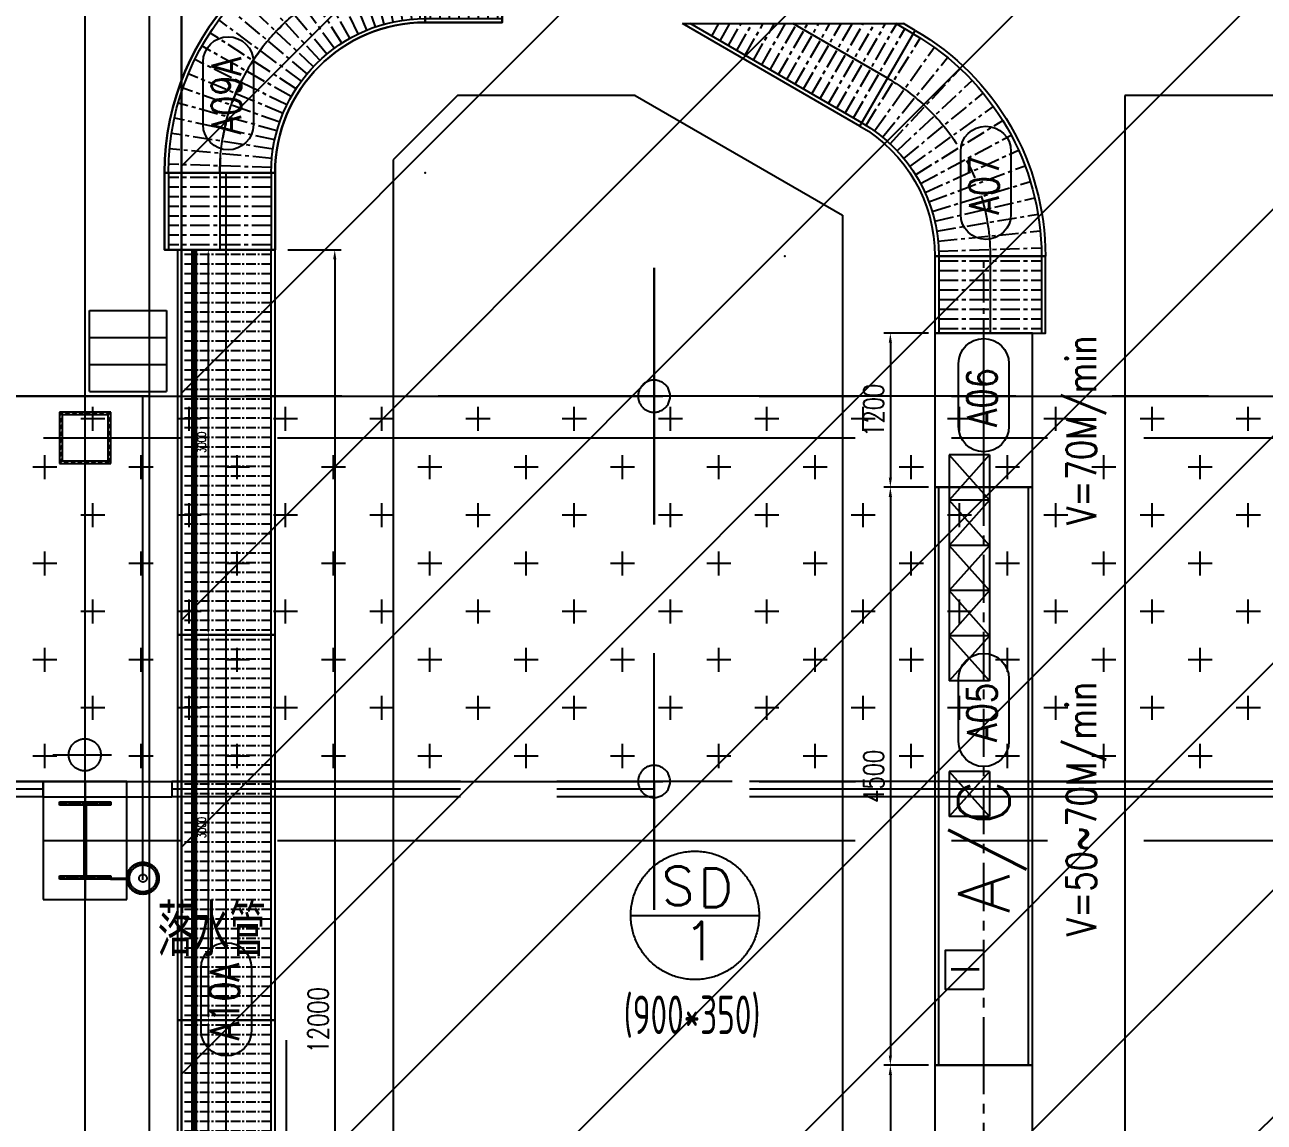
# Model space of a CAD drawing. Extents: x -40736 to 716455, y -65544 to 37405.
# Drawn here: x 337344 to 338310, y -51563 to -50708 of the extents above; entities that cross this region are included whole.
import ezdxf
from ezdxf.enums import TextEntityAlignment as Align

# ---------------------------------------------------------------- set-up
doc = ezdxf.new("R2010")
doc.units = 0
doc.header["$LTSCALE"] = 600
doc.header["$MEASUREMENT"] = 0
for name, pattern in [('CENTER', [2, 1.25, -0.25, 0.25, -0.25]), ('CENTER2', [1.125, 0.75, -0.125, 0.125, -0.125]), ('PHANTOM', [2.5, 1.25, -0.25, 0.25, -0.25, 0.25, -0.25])]:
    doc.linetypes.add(name, pattern=pattern)
doc.layers.get('0').update_dxf_attribs({"linetype": 'CONTINUOUS'})
doc.layers.get('DEFPOINTS').update_dxf_attribs({"linetype": 'CONTINUOUS'})
for name, color, linetype in [('0-1F_OHCV', 6, 'CONTINUOUS'), ('0-CV-DIM', 3, 'CONTINUOUS'), ('0-入荷', 11, 'CONTINUOUS'), ('0-架台', 232, 'CONTINUOUS'), ('0-機台細部', 7, 'CONTINUOUS'), ('0-機號', 4, 'CONTINUOUS'), ('0-滾筒細部', 3, 'CONTINUOUS'), ('0-記號', 3, 'CONTINUOUS'), ('底圖', 253, 'CONTINUOUS'), ('規劃圖', 253, 'CONTINUOUS')]:
    doc.layers.add(name, color=color, linetype=linetype)
doc.styles.add('AEH', font='SIMPLEX.SHX', dxfattribs={"bigfont": 'AE.SHX'})
doc.styles.add('CHINESET', font='ISOCP.SHX', dxfattribs={"width": 0.7, "bigfont": 'CHINESET.SHX'})
doc.styles.get("Standard").update_dxf_attribs({"font": 'txt.shx', "width": 0.75, "bigfont": 'chineset.shx'})
doc.dimstyles.get("Standard").update_dxf_attribs({"dimtxt": 0.18, "dimasz": 0.18, "dimexe": 0.18, "dimexo": 0.0625, "dimgap": 0.09, "dimtad": 0, "dimtih": 1, "dimtoh": 1, "dimdec": 4, "dimzin": 0, "dimdsep": 46, "dimtxsty": 'Standard', "dimcen": 0.09, "dimadec": 0, "dimazin": 0, "dimtfac": 1, "dimtdec": 4, "dimtofl": 0, "dimtmove": 0, "dimatfit": 3, "dimfxl": 1, "dimtolj": 1, "dimtzin": 0, "dimarcsym": 0})

# ---------------------------------------------------------------- blocks, each defined once
blk = doc.blocks.new('90curve')
for p, q in [((-1170, 0), (-2030, 0)), ((0, -1170), (0, -2030))]:
    blk.add_line(p, q)
for points in [[(-2030, 0), (-1170, 0), (-1170, 600), (-2030, 600)], [(0, -2030), (600, -2030), (600, -1170), (0, -1170)]]:
    blk.add_lwpolyline(points, close=True)
for radius in [2030, 1170]:
    blk.add_arc((0, 0), radius, 180, 270)
at = {"linetype": 'CENTER'}
blk.add_arc((0, 0), 1600, 180, 270, dxfattribs=at)
blk.add_point((0, 0))
blk = doc.blocks.new('*D395')
at = {"layer": '0-CV-DIM', "color": 0, "lineweight": -2}
for p, q in [((14443.9, 85241.9), (14443.9, 84776.9)), ((26443.9, 85191.9), (26443.9, 84776.9)), ((26368.9, 84826.9), (14518.9, 84826.9))]:
    blk.add_line(p, q, dxfattribs=at)
at = {"layer": '0-CV-DIM', "color": 0}
for points in [[(14518.9, 84839.4), (14518.9, 84814.4), (14443.9, 84826.9)], [(26368.9, 84839.4), (26368.9, 84814.4), (26443.9, 84826.9)]]:
    blk.add_solid(points, dxfattribs=at)
at = {"layer": 'DEFPOINTS', "color": 0}
for p in [(14443.9, 85291.9), (26443.9, 85241.9), (14443.9, 84826.9)]:
    blk.add_point(p, dxfattribs=at)
at = {"layer": '0-CV-DIM', "color": 0, "insert": (20443.9, 84956.9), "char_height": 160, "attachment_point": 5}
blk.add_mtext('\\A1;12000', dxfattribs=at)
blk = doc.blocks.new('roller_FF')
at = {"color": 1, "linetype": 'CENTER', "ltscale": 0.1}
blk.add_line((0, -350), (0, 350), dxfattribs=at)
blk = doc.blocks.new('*D93')
at = {"layer": '0-滾筒細部', "color": 0, "lineweight": -2}
for p, q in [((0, 360), (0, 120)), ((3000, 360), (3000, 120)), ((2970, 140), (30, 140))]:
    blk.add_line(p, q, dxfattribs=at)
at = {"layer": '0-滾筒細部', "color": 0}
for points in [[(30, 145), (30, 135), (0, 140)], [(2970, 145), (2970, 135), (3000, 140)]]:
    blk.add_solid(points, dxfattribs=at)
at = {"layer": 'DEFPOINTS', "color": 0}
for p in [(0, 380), (3000, 380), (0, 140)]:
    blk.add_point(p, dxfattribs=at)
at = {"layer": '0-滾筒細部', "color": 0, "insert": (1500, 192), "char_height": 64, "attachment_point": 5}
blk.add_mtext('\\A1;3000', dxfattribs=at)
blk = doc.blocks.new('CURVE_90')
for p, q in [((1600, 1170), (1600, 2030)), ((1600, 2000), (2200, 2000)), ((1600, 1200), (2200, 1200)), ((430, 0), (-430, 0)), ((-400, 0), (-400, -600)), ((400, 0), (400, -600))]:
    blk.add_line(p, q)
at = {"color": 1}
for p, q in [((1600, 1600), (2200, 1600)), ((0, 0), (0, -600))]:
    blk.add_line(p, q, dxfattribs=at)
for points in [[(1600, 1170), (2200, 1170), (2200, 2030), (1600, 2030)], [(-430, 0), (-430, -600), (430, -600), (430, 0)]]:
    blk.add_lwpolyline(points, close=True)
for radius in [2030, 2000, 1200, 1170]:
    blk.add_arc((1600, 0), radius, 90, 180)
at = {"color": 1, "linetype": 'CENTER'}
blk.add_arc((1600, 0), 1600, 90, 180, dxfattribs=at)
blk.add_point((1600, 0))
at = {"layer": '0-滾筒細部', "color": 1, "linetype": 'CENTER', "ltscale": 0.2}
for p, q in [((1345.2, 1172.6), (1175.3, 1954.4)), ((1416.5, 1185.9), (1294.1, 1976.5)), ((1488.4, 1194.8), (1414, 1991.3)), ((1560.7, 1199.4), (1534.6, 1998.9)), ((1637.5, 1200), (1637.5, 2000)), ((1712.5, 1200), (1712.5, 2000)), ((1787.5, 1200), (1787.5, 2000)), ((1862.5, 1200), (1862.5, 2000)), ((1937.5, 1200), (1937.5, 2000)), ((2012.5, 1200), (2012.5, 2000)), ((2087.5, 1200), (2087.5, 2000)), ((2162.5, 1200), (2162.5, 2000)), ((1138, 1107.5), (830, 1845.8)), ((1205.7, 1133.4), (942.8, 1889)), ((1274.9, 1155.1), (1058.1, 1925.2)), ((1007.9, 1043.7), (613.1, 1739.6)), ((1072, 1077.6), (719.9, 1796)), ((945.9, 1006.1), (509.9, 1676.8)), ((886.4, 964.7), (410.6, 1607.9)), ((775.3, 871.7), (225.5, 1452.8)), ((829.4, 919.9), (315.7, 1533.2)), ((724.2, 820.3), (140.3, 1367.2)), ((676.2, 765.9), (60.4, 1276.6)), ((631.7, 708.8), (-13.9, 1181.3)), ((590.6, 649), (-82.3, 1081.7)), ((553.3, 586.9), (-144.5, 978.1)), ((519.8, 522.6), (-200.4, 871)), ((490.2, 456.4), (-249.7, 760.7)), ((464.7, 388.6), (-292.2, 647.6)), ((443.3, 319.3), (-327.9, 532.2)), ((426.1, 248.9), (-356.5, 414.8)), ((413.2, 177.6), (-378, 296)), ((404.7, 105.6), (-392.2, 176)), ((400.6, 39.3), (-398.9, 65.4)), ((-400, -37.5), (400, -37.5)), ((-400, -112.5), (400, -112.5)), ((-400, -187.5), (400, -187.5)), ((-400, -262.5), (400, -262.5)), ((-400, -337.5), (400, -337.5)), ((-400, -412.5), (400, -412.5)), ((-400, -487.5), (400, -487.5)), ((-400, -562.5), (400, -562.5))]:
    blk.add_line(p, q, dxfattribs=at)
blk = doc.blocks.new('platform')
at = {"layer": '0-架台'}
for p, q in [((-34500, -10894.1), (-34500, -40269.1)), ((-32100, -13094.1), (-32600, -13594.1)), ((-30715, -13094.1), (-32100, -13094.1)), ((-30715, -13094.1), (-29100, -14024.1)), ((-24715, -13094.1), (-26900, -13094.1)), ((-26900, -13094.1), (-26900, -25594.1)), ((-32600, -13594.1), (-32600, -37569.1)), ((-29100, -14024.1), (-29100, -25594.1))]:
    blk.add_line(p, q, dxfattribs=at)
blk = doc.blocks.new('1F-2123')
at = {"color": 15, "linetype": 'PHANTOM'}
for p, q in [((14698.266919, 94730.164645), (14666.866919, 94730.164645)), ((14666.866919, 94730.164645), (14666.866919, 94694.964645)), ((14698.266919, 94730.164645), (14666.866919, 94694.964645)), ((14698.266919, 94694.964645), (14666.866919, 94730.164645)), ((14698.266919, 94730.164645), (14698.266919, 94694.964645)), ((14698.266919, 94694.964645), (14666.866919, 94694.964645))]:
    blk.add_line(p, q, dxfattribs=at)
blk = doc.blocks.new('1F-2124')
at = {"color": 15, "linetype": 'PHANTOM'}
for p, q in [((14698.266919, 94694.964645), (14666.866919, 94694.964645)), ((14666.866919, 94694.964645), (14666.866919, 94659.764645)), ((14698.266919, 94694.964645), (14666.866919, 94659.764645)), ((14698.266919, 94659.764645), (14666.866919, 94694.964645)), ((14698.266919, 94694.964645), (14698.266919, 94659.764645)), ((14698.266919, 94659.764645), (14666.866919, 94659.764645))]:
    blk.add_line(p, q, dxfattribs=at)
blk = doc.blocks.new('1F-2125')
at = {"color": 15, "linetype": 'PHANTOM'}
for p, q in [((14698.266919, 94659.764645), (14666.866919, 94659.764645)), ((14666.866919, 94659.764645), (14666.866919, 94624.564645)), ((14698.266919, 94659.764645), (14666.866919, 94624.564645)), ((14698.266919, 94624.564645), (14666.866919, 94659.764645)), ((14698.266919, 94659.764645), (14698.266919, 94624.564645)), ((14698.266919, 94624.564645), (14666.866919, 94624.564645))]:
    blk.add_line(p, q, dxfattribs=at)
blk = doc.blocks.new('1F-2126')
at = {"color": 15, "linetype": 'PHANTOM'}
for p, q in [((14698.266919, 94624.564645), (14666.866919, 94624.564645)), ((14666.866919, 94624.564645), (14666.866919, 94589.364645)), ((14698.266919, 94624.564645), (14666.866919, 94589.364645)), ((14698.266919, 94589.364645), (14666.866919, 94624.564645)), ((14698.266919, 94624.564645), (14698.266919, 94589.364645)), ((14698.266919, 94589.364645), (14666.866919, 94589.364645))]:
    blk.add_line(p, q, dxfattribs=at)
blk = doc.blocks.new('1F-2127')
at = {"color": 15, "linetype": 'PHANTOM'}
for p, q in [((14698.266919, 94589.364645), (14666.866919, 94589.364645)), ((14666.866919, 94589.364645), (14666.866919, 94554.164645)), ((14698.266919, 94589.364645), (14666.866919, 94554.164645)), ((14698.266919, 94554.164645), (14666.866919, 94589.364645)), ((14698.266919, 94589.364645), (14698.266919, 94554.164645)), ((14698.266919, 94554.164645), (14666.866919, 94554.164645))]:
    blk.add_line(p, q, dxfattribs=at)
blk = doc.blocks.new('1F-2138')
at = {"color": 15, "linetype": 'PHANTOM'}
for p, q in [((14698.266919, 94483.764645), (14666.866919, 94483.764645)), ((14666.866919, 94483.764645), (14666.866919, 94448.564645)), ((14698.266919, 94483.764645), (14666.866919, 94448.564645)), ((14698.266919, 94448.564645), (14666.866919, 94483.764645)), ((14698.266919, 94483.764645), (14698.266919, 94448.564645)), ((14698.266919, 94448.564645), (14666.866919, 94448.564645))]:
    blk.add_line(p, q, dxfattribs=at)
blk = doc.blocks.new('Blet_CV_WWW')
blk.add_line((1200, 380), (1200, -380))
at = {"color": 1}
blk.add_line((0, 0), (1200, 0), dxfattribs=at)
blk.add_lwpolyline([(0, 380), (0, -380), (1200, -380), (1200, 380)], close=True)
blk = doc.blocks.new('1F-2149')
at = {"color": 15, "linetype": 'PHANTOM'}
for p, q in [((15298.266919, 94038.564645), (15266.866919, 94038.564645)), ((15266.866919, 94038.564645), (15266.866919, 94003.364645)), ((15298.266919, 94038.564645), (15266.866919, 94003.364645)), ((15298.266919, 94003.364645), (15266.866919, 94038.564645)), ((15298.266919, 94038.564645), (15298.266919, 94003.364645)), ((15298.266919, 94003.364645), (15266.866919, 94003.364645))]:
    blk.add_line(p, q, dxfattribs=at)
blk = doc.blocks.new('CC_001')
at = {"color": 15}
for p, q in [((687.5, -275), (762.5, 275)), ((837.5, -275), (912.5, 275)), ((987.5, -275), (1062.5, 275)), ((1137.5, -275), (1212.5, 275)), ((1287.5, -275), (1362.5, 275))]:
    blk.add_line(p, q, dxfattribs=at)
at = {"color": 1, "linetype": 'CENTER', "ltscale": 0.5}
blk.add_line((500, 0), (4325, 0), dxfattribs=at)
blk.add_lwpolyline([(500, 380), (4325, 380), (4325, -380), (500, -380)], close=True)
at = {"color": 0, "linetype": 'ByBlock', "extrusion": (0, 0, -1), "xscale": 10, "yscale": 10, "zscale": -10, "rotation": 90}
blk.add_blockref('1F-2149', (938552.5, -152938.7), dxfattribs=at)
blk = doc.blocks.new('A$C24A45E0A')
for p, q in [((1445, 1013.3), (1015, 1758)), ((860, 0), (0, 0))]:
    blk.add_line(p, q)
for radius in [2030, 2000, 1200, 1170]:
    blk.add_arc((2030, 0), radius, 120, 180)
at = {"color": 1, "linetype": 'CENTER'}
blk.add_arc((2030, 0), 1600, 120, 180, dxfattribs=at)
blk.add_point((2030, 0))
blk = doc.blocks.new('A$C074F71BD')
at = {"color": 1, "linetype": 'CENTER'}
blk.add_line((2729, 2850), (913.1, 2850), dxfattribs=at)
for p, q in [((1015, 2358), (1105.7, 2410.4)), ((1030, 2332.1), (1165.7, 2410.4)), ((2825.7, 2410.4), (1105.7, 2410.4)), ((1430, 1639.2), (2765.7, 2410.4)), ((1445, 1613.2), (2825.7, 2410.4)), ((30, 600), (30, 0)), ((830, 600), (830, 0))]:
    blk.add_line(p, q)
at = {"color": 1}
for p, q in [((1230, 1985.6), (1965.7, 2410.4)), ((430, 600), (430, 0))]:
    blk.add_line(p, q, dxfattribs=at)
blk.add_lwpolyline([(0, 600), (860, 600), (860, 0), (0, 0)], close=True)
at = {"layer": '0-滾筒細部', "color": 1, "linetype": 'CENTER', "ltscale": 0.2}
for p, q in [((1495, 1676.7), (1095, 2369.6)), ((1559.9, 1714.2), (1159.9, 2407.1)), ((1624.9, 1751.7), (1244.6, 2410.4)), ((1689.8, 1789.2), (1331.2, 2410.4)), ((1754.8, 1826.7), (1417.8, 2410.4)), ((1819.7, 1864.2), (1504.4, 2410.4)), ((1884.7, 1901.7), (1591, 2410.4)), ((1949.6, 1939.2), (1677.6, 2410.4)), ((2014.6, 1976.7), (1764.2, 2410.4)), ((2079.5, 2014.2), (1850.8, 2410.4)), ((2144.5, 2051.7), (1937.4, 2410.4)), ((2209.4, 2089.2), (2024, 2410.4)), ((2274.4, 2126.7), (2110.6, 2410.4)), ((2339.3, 2164.2), (2197.2, 2410.4)), ((2404.3, 2201.7), (2283.8, 2410.4)), ((2469.2, 2239.2), (2370.4, 2410.4)), ((2534.2, 2276.7), (2457, 2410.4)), ((2599.1, 2314.2), (2543.6, 2410.4)), ((1331, 1575.4), (865, 2225.7)), ((1396.3, 1619), (973.9, 2298.4)), ((1268.7, 1527.6), (761.2, 2146)), ((1209.7, 1475.8), (662.8, 2059.7)), ((1154.2, 1420.3), (570.3, 1967.2)), ((1102.4, 1361.3), (484, 1868.8)), ((1054.6, 1299), (404.3, 1765)), ((1011, 1233.7), (331.6, 1656.1)), ((971.7, 1165.7), (266.2, 1542.8)), ((937, 1095.2), (208.3, 1425.4)), ((906.9, 1022.7), (158.2, 1304.5)), ((881.7, 948.3), (116.1, 1180.6)), ((861.3, 872.5), (82.2, 1054.2)), ((846, 795.5), (56.7, 925.8)), ((835.8, 717.6), (39.6, 796)), ((830.6, 639.3), (31.1, 665.4)), ((830.6, 639.3), (31.1, 665.4)), ((830, 562.5), (30, 562.5)), ((830, 487.5), (30, 487.5)), ((830, 412.5), (30, 412.5)), ((830, 337.5), (30, 337.5)), ((830, 262.5), (30, 262.5)), ((830, 187.5), (30, 187.5)), ((830, 112.5), (30, 112.5)), ((830, 37.5), (30, 37.5))]:
    blk.add_line(p, q, dxfattribs=at)
blk.add_blockref('A$C24A45E0A', (0, 600))
blk = doc.blocks.new('*D384')
at = {"color": 0, "lineweight": -2}
for p, q in [((-3400, -1120), (-3400, -772.8)), ((-2275, -822.8), (-3325, -822.8)), ((-2200, -1120), (-2200, -772.8))]:
    blk.add_line(p, q, dxfattribs=at)
at = {"color": 0}
for points in [[(-3325, -810.3), (-3325, -835.3), (-3400, -822.8)], [(-2275, -810.3), (-2275, -835.3), (-2200, -822.8)]]:
    blk.add_solid(points, dxfattribs=at)
at = {"layer": 'DEFPOINTS', "color": 0}
for p in [(-3400, -822.8), (-3400, -1170), (-2200, -1170)]:
    blk.add_point(p, dxfattribs=at)
at = {"color": 0, "insert": (-2800, -692.8), "char_height": 160, "attachment_point": 5}
blk.add_mtext('\\A1;1200', dxfattribs=at)
blk = doc.blocks.new('*D385')
at = {"color": 0, "lineweight": -2}
for p, q in [((-7900, -1120), (-7900, -772.8)), ((-3475, -822.8), (-7825, -822.8)), ((-3400, -1120), (-3400, -772.8))]:
    blk.add_line(p, q, dxfattribs=at)
at = {"color": 0}
for points in [[(-7825, -810.3), (-7825, -835.3), (-7900, -822.8)], [(-3475, -810.3), (-3475, -835.3), (-3400, -822.8)]]:
    blk.add_solid(points, dxfattribs=at)
at = {"layer": 'DEFPOINTS', "color": 0}
for p in [(-7900, -822.8), (-7900, -1170), (-3400, -1170)]:
    blk.add_point(p, dxfattribs=at)
at = {"color": 0, "insert": (-5650, -692.8), "char_height": 160, "attachment_point": 5}
blk.add_mtext('\\A1;4500', dxfattribs=at)
blk = doc.blocks.new('*D386')
at = {"color": 0, "lineweight": -2}
for p, q in [((-11725, -1010), (-11725, -772.8)), ((-7975, -822.8), (-11650, -822.8)), ((-7900, -1120), (-7900, -772.8))]:
    blk.add_line(p, q, dxfattribs=at)
at = {"color": 0}
for points in [[(-11650, -810.3), (-11650, -835.3), (-11725, -822.8)], [(-7975, -810.3), (-7975, -835.3), (-7900, -822.8)]]:
    blk.add_solid(points, dxfattribs=at)
at = {"layer": 'DEFPOINTS', "color": 0}
for p in [(-11725, -822.8), (-11725, -1060), (-7900, -1170)]:
    blk.add_point(p, dxfattribs=at)
at = {"color": 0, "insert": (-9812.5, -692.8), "char_height": 160, "attachment_point": 5}
blk.add_mtext('\\A1;3825', dxfattribs=at)
blk = doc.blocks.new('A$C46C37F3C')
blk.add_lwpolyline([(0, 0), (300, 0), (300, 300), (0, 300)], close=True)
blk.add_text('I', height=220).set_placement((117.9, 34.7))
blk = doc.blocks.new('CV_3000L_FF')
for p, q in [((0, 350), (3000, 350)), ((0, -350), (3000, -350))]:
    blk.add_line(p, q)
at = {"color": 1, "linetype": 'CENTER'}
blk.add_line((0, 0), (3000, 0), dxfattribs=at)
blk.add_lwpolyline([(0, -380), (3000, -380), (3000, 380), (0, 380)], close=True)
at = {"layer": '0-滾筒細部'}
for p in [(37.5, 0), (112.5, 0), (187.5, 0), (262.5, 0), (337.5, 0), (412.5, 0), (487.5, 0), (562.5, 0), (637.5, 0), (712.5, 0), (787.5, 0), (862.5, 0), (937.5, 0), (1012.5, 0), (1087.5, 0), (1162.5, 0), (1237.5, 0), (1312.5, 0), (1387.5, 0), (1462.5, 0), (1537.5, 0), (1612.5, 0), (1687.5, 0), (1762.5, 0), (1837.5, 0), (1912.5, 0), (1987.5, 0), (2062.5, 0), (2137.5, 0), (2212.5, 0), (2287.5, 0), (2362.5, 0), (2437.5, 0), (2512.5, 0), (2587.5, 0), (2662.5, 0), (2737.5, 0), (2812.5, 0), (2887.5, 0), (2962.5, 0)]:
    blk.add_blockref('roller_FF', p, dxfattribs=at)
dim = blk.add_linear_dim(base=(0, 140), p1=(3000, 380), p2=(0, 380), dimstyle='Standard', override={"dimscale": 20}, dxfattribs=at)
dim.commit()
dim.dimension.update_dxf_attribs({"geometry": '*D93', "text_midpoint": (1500, 192)})
blk = doc.blocks.new('A$C77002C3D')
at = {"layer": '0-1F_OHCV'}
blk.add_line((3118.86638, 85671.91618), (27043.8664, 85671.91618), dxfattribs=at)
blk.add_lwpolyline([(3718.8663, 85291.91618), (26443.86647, 85291.91618), (26443.86647, 86051.91618), (3718.8663, 86051.91618)], close=True, dxfattribs=at)
at = {"layer": '0-1F_OHCV', "const_width": 50}
blk.add_lwpolyline([(8443.8664, 85921.91618), (26443.86647, 85921.91618)], dxfattribs=at)
at = {"layer": '0-機號'}
for points in [[(20852.10907, 85476.06328), (20362.21579, 85476.06328, -1), (20362.21579, 85867.76908), (20852.10907, 85867.76908, -1)], [(27906.84203, 85461.06328), (27416.94876, 85461.06328, -1), (27416.94876, 85852.76908), (27906.84203, 85852.76908, -1)]]:
    blk.add_lwpolyline(points, format="xyb", close=True, dxfattribs=at)
at = {"layer": '0-1F_OHCV', "rotation": 180}
blk.add_blockref('90curve', (27043.86647, 84121.91618), dxfattribs=at)
at = {"layer": '0-機台細部', "xscale": -1}
blk.add_blockref('CURVE_90', (28643.86647, 84121.91618), dxfattribs=at)
at = {"layer": '0-機台細部'}
for p in [(17443.86645, 85671.91618), (20443.8664, 85671.91618), (23443.8664, 85671.91618)]:
    blk.add_blockref('CV_3000L_FF', p, dxfattribs=at)
at = {"layer": '0-機號', "width": 0.8}
for s, p in [('A10A', (20588.57599, 85685.61378)), ('A09A', (27643.30895, 85670.61378))]:
    blk.add_text(s, height=230.4, dxfattribs=at).set_placement(p, align=Align.MIDDLE)
at = {"layer": '0-CV-DIM'}
dim = blk.add_linear_dim(base=(14443.86645, 84826.92881), p1=(26443.86647, 85241.91618), p2=(14443.86645, 85291.91618), dimstyle='Standard', override={"dimscale": 50}, dxfattribs=at)
dim.commit()
dim.dimension.update_dxf_attribs({"geometry": '*D395', "text_midpoint": (20443.86646, 84956.92881)})
blk = doc.blocks.new('in_line_01')
at = {"layer": '0-入荷', "color": 11}
for p, q in [((-7900, -1200.00008), (-3400, -1200.00008)), ((-7900, -1900.00008), (-3400, -1900.00008))]:
    blk.add_line(p, q, dxfattribs=at)
at = {"layer": '0-入荷', "color": 11, "linetype": 'CENTER', "ltscale": 0.5}
for p, q in [((-11725, -1550.00008), (-7900, -1550.00008)), ((-7900, -1550.00008), (-3400, -1550.00008))]:
    blk.add_line(p, q, dxfattribs=at)
at = {"layer": '0-入荷', "color": 11, "linetype": 'CENTER', "ltscale": 0.3}
blk.add_line((-3400, -1550.00008), (-1600, -1550.00008), dxfattribs=at)
at = {"layer": '0-入荷', "color": 11}
for points in [[(-11725, -1930.00008), (-7900, -1930.00008), (-7900, -1170.00008), (-11725, -1170.00008)], [(-7900, -1930.00008), (-3400, -1930.00008), (-3400, -1170.00008), (-7900, -1170.00008)], [(-3400, -1930.00008), (-2200, -1930.00008), (-2200, -1170.00008), (-3400, -1170.00008)], [(-1600, -1170.00008), (-2200, -1170.00008), (-2200, -2030.00008), (-1600, -2030.00008)]]:
    blk.add_lwpolyline(points, close=True, dxfattribs=at)
at = {"layer": '0-機號', "color": 7}
blk.add_lwpolyline([(-4888.89122, -1745.85298), (-5378.7845, -1745.85298, -1), (-5378.7845, -1354.14718), (-4888.89122, -1354.14718, -1)], format="xyb", close=True, dxfattribs=at)
at = {"layer": '0-機號'}
for points in [[(-2437.16381, -1745.85298), (-2927.05708, -1745.85298, -1), (-2927.05708, -1354.14718), (-2437.16381, -1354.14718, -1)], [(-784.00953, -1762.26947), (-1273.90281, -1762.26947, -1), (-1273.90281, -1370.56367), (-784.00953, -1370.56367, -1)]]:
    blk.add_lwpolyline(points, format="xyb", close=True, dxfattribs=at)
at = {"color": 0, "linetype": 'ByBlock', "xscale": 10, "yscale": 10, "zscale": 10, "rotation": 270}
for name in ['1F-2138', '1F-2127', '1F-2126', '1F-2125', '1F-2124', '1F-2123']:
    blk.add_blockref(name, (-950449.64645, 145388.66909), dxfattribs=at)
at = {"layer": '0-機台細部', "xscale": -1}
for name, p, rotation in [('A$C074F71BD', (-2199.99965, -2029.99991), 270), ('CC_001', (-12225, -1550.00008), 180)]:
    blk.add_blockref(name, p, dxfattribs=dict(at, rotation=rotation))
at = {"layer": '0-機台細部'}
blk.add_blockref('Blet_CV_WWW', (-3400, -1550.00008), dxfattribs=at)
at = {"layer": '0-記號'}
blk.add_blockref('A$C46C37F3C', (-7307.02441, -1550.00008), dxfattribs=at)
blk.add_text('A/C', height=400).set_placement((-6718.55707, -1749.74793))
at = {"layer": '0-機號', "color": 7, "width": 0.8}
blk.add_text('A05', height=230.4, dxfattribs=at).set_placement((-5152.4243, -1536.30249), align=Align.MIDDLE)
at = {"layer": '0-機號', "width": 0.8}
for s, p in [('A06', (-2700.69688, -1536.30249)), ('A07', (-1047.54261, -1552.71898)), ('V=50~70M/min', (-5904.70066, -2327.24765)), ('V=70M/min', (-2954.91241, -2327.24765))]:
    blk.add_text(s, height=230.4, dxfattribs=at).set_placement(p, align=Align.MIDDLE)
for base, p1, p2, override, picture, middle in [((-11725, -822.79532), (-7900, -1170.00008), (-11725, -1060.00008), {"dimscale": 50, "dimtmove": 1}, '*D386', (-9812.5, -692.79532)), ((-7900, -822.79532), (-3400, -1170.00008), (-7900, -1170.00008), {"dimscale": 50, "dimtmove": 1}, '*D385', (-5650, -692.79532)), ((-3400, -822.79532), (-2200, -1170.00008), (-3400, -1170.00008), {"dimscale": 50}, '*D384', (-2800, -692.79532))]:
    dim = blk.add_linear_dim(base=base, p1=p1, p2=p2, dimstyle='Standard', override=override)
    dim.commit()
    dim.dimension.update_dxf_attribs({"geometry": picture, "text_midpoint": middle})
blk = doc.blocks.new('A$C1C6605B1')
at = {"layer": '規劃圖', "xscale": 0.09999999997671694, "yscale": 0.09999999997671694, "zscale": 0.09999999997671694}
blk.add_blockref('platform', (-3277.72048, 4973.90789), dxfattribs=at)
at = {"layer": '規劃圖', "xscale": 0.09999999997671694, "yscale": 0.09999999997671694, "zscale": 0.09999999997671694, "rotation": 90}
for name, p in [('A$C77002C3D', (1899.47115, 900.11336)), ('in_line_01', (-6232.72049, 3699.5))]:
    blk.add_blockref(name, p, dxfattribs=at)

msp = doc.modelspace()

# ---------------------------------------------------------------- hatches: boundary and pattern name
at = {"layer": '底圖'}
h = msp.add_hatch(dxfattribs=at)
h.set_pattern_fill('ANSI31', color=253, scale=1000, style=0)
h.set_pattern_definition([(45, (309308.72, -68899.45), (-88.38835, 88.38835), [])])
h.paths.add_polyline_path([(337466.29017, -53718.31705), (346391.28917, -53718.31705), (346391.28917, -49643.31765), (337466.29017, -49643.31765)])

# ---------------------------------------------------------------- linework, layer by layer
at = {"layer": '底圖', "color": 253}
for p, q in [((337391.29017, -53643.31705), (337391.29017, -49643.31765)), ((337466.29017, -53718.31705), (337466.29017, -49718.31765)), ((337547.9389, -51498.72335), (337547.9389, -51875.88243))]:
    msp.add_line(p, q, dxfattribs=at)
at = {"layer": '底圖', "linetype": 'CENTER2'}
for p, q in [((337834.55208, -50997.33166), (337834.55208, -50897.33166)), ((337834.55208, -50897.33166), (337834.55208, -51097.33166)), ((337834.55208, -51097.33166), (337834.55208, -50897.33166)), ((337394.65259, -50930.74397), (337454.65259, -50930.73295)), ((337394.65259, -50930.74397), (337454.65259, -50930.73295)), ((337394.66416, -50993.73295), (337394.65259, -50930.74397)), ((337394.66416, -50993.73295), (337394.65259, -50930.74397)), ((337454.65259, -50930.73295), (337454.65259, -50993.73295)), ((337394.65644, -50951.74397), (337454.65644, -50951.73295)), ((337394.6603, -50972.74397), (337454.6603, -50972.73295)), ((360391.28956, -50997.33166), (332391.28957, -50997.33166)), ((335058.78957, -50997.33166), (337391.28957, -50997.33166)), ((337391.28957, -50997.33166), (345358.78957, -50997.33166)), ((337391.30114, -51059.83166), (337391.30114, -50999.83166)), ((337394.66416, -50993.74397), (337454.66416, -50993.73295)), ((337436.38718, -51374.04847), (337436.38718, -50997.33166)), ((337895.31251, -50997.33166), (337784.55208, -50997.33166)), ((337895.31251, -50997.33166), (337784.55208, -50997.33166)), ((337834.55208, -50997.33166), (337834.55208, -51097.33166)), ((337371.30114, -51010.96397), (337372.43344, -51009.83166)), ((337371.30114, -51012.73173), (337374.20121, -51009.83166)), ((337411.30114, -51009.83166), (337371.30114, -51009.83166)), ((337371.30114, -51009.83166), (337371.30114, -51049.83166)), ((337409.20114, -51011.93166), (337373.40114, -51011.93166)), ((337373.40114, -51011.93166), (337373.40114, -51047.73166)), ((337375.63674, -51011.93166), (337377.73674, -51009.83166)), ((337377.40451, -51011.93166), (337379.50451, -51009.83166)), ((337380.94004, -51011.93166), (337383.04004, -51009.83166)), ((337382.70781, -51011.93166), (337384.80781, -51009.83166)), ((337386.24335, -51011.93166), (337388.34335, -51009.83166)), ((337388.01111, -51011.93166), (337390.11111, -51009.83166)), ((337391.54665, -51011.93166), (337393.64665, -51009.83166)), ((337393.31441, -51011.93166), (337395.41441, -51009.83166)), ((337396.84995, -51011.93166), (337398.94995, -51009.83166)), ((337397.39503, -51024.419), (337397.39503, -51005.669)), ((337398.61771, -51011.93166), (337400.71771, -51009.83166)), ((337402.15325, -51011.93166), (337404.25325, -51009.83166)), ((337403.92102, -51011.93166), (337406.02102, -51009.83166)), ((337407.45655, -51011.93166), (337409.55655, -51009.83166)), ((337409.20114, -51011.95484), (337411.30114, -51009.85484)), ((337409.20114, -51047.73166), (337409.20114, -51011.93166)), ((337411.30114, -51049.83166), (337411.30114, -51009.83166)), ((337472.39503, -51024.419), (337472.39503, -51005.669)), ((337547.39503, -51024.419), (337547.39503, -51005.669)), ((337622.39503, -51024.419), (337622.39503, -51005.669)), ((337697.39503, -51024.419), (337697.39503, -51005.669)), ((337772.39503, -51024.419), (337772.39503, -51005.669)), ((337847.39503, -51024.419), (337847.39503, -51005.669)), ((337922.39503, -51024.419), (337922.39503, -51005.669)), ((337997.39503, -51024.419), (337997.39503, -51005.669)), ((338072.39503, -51024.419), (338072.39503, -51005.669)), ((338147.39503, -51024.419), (338147.39503, -51005.669)), ((338222.39503, -51024.419), (338222.39503, -51005.669)), ((338297.39503, -51024.419), (338297.39503, -51005.669)), ((337371.30114, -51016.26727), (337373.40114, -51014.16727)), ((337371.30114, -51018.03504), (337373.40114, -51015.93504)), ((337371.30114, -51021.57057), (337373.40114, -51019.47057)), ((337371.30114, -51023.33834), (337373.40114, -51021.23834)), ((337406.77003, -51015.044), (337388.02003, -51015.044)), ((337409.20114, -51015.49037), (337411.30114, -51013.39037)), ((337409.20114, -51017.25814), (337411.30114, -51015.15814)), ((337409.20114, -51020.79368), (337411.30114, -51018.69368)), ((337409.20114, -51022.56144), (337411.30114, -51020.46144)), ((337481.77003, -51015.044), (337463.02003, -51015.044)), ((337556.77003, -51015.044), (337538.02003, -51015.044)), ((337631.77003, -51015.044), (337613.02003, -51015.044)), ((337706.77003, -51015.044), (337688.02003, -51015.044)), ((337781.77003, -51015.044), (337763.02003, -51015.044)), ((337856.77003, -51015.044), (337838.02003, -51015.044)), ((337931.77003, -51015.044), (337913.02003, -51015.044)), ((338006.77003, -51015.044), (337988.02003, -51015.044)), ((338081.77003, -51015.044), (338063.02003, -51015.044)), ((338156.77003, -51015.044), (338138.02003, -51015.044)), ((338231.77003, -51015.044), (338213.02003, -51015.044)), ((338306.77003, -51015.044), (338288.02003, -51015.044)), ((333491.07, -51029.83166), (361191.28956, -51029.83166)), ((337358.80114, -51029.83166), (337423.80114, -51029.83166)), ((337371.30114, -51026.87387), (337373.40114, -51024.77387)), ((337371.30114, -51028.64164), (337373.40114, -51026.54164)), ((337371.30114, -51032.17717), (337373.40114, -51030.07717)), ((337371.30114, -51033.94494), (337373.40114, -51031.84494)), ((337409.20114, -51026.09698), (337411.30114, -51023.99698)), ((337409.20114, -51027.86474), (337411.30114, -51025.76474)), ((337409.20114, -51031.40028), (337411.30114, -51029.30028)), ((337409.20114, -51033.16804), (337411.30114, -51031.06804)), ((337371.30114, -51037.48047), (337373.40114, -51035.38047)), ((337371.30114, -51039.24824), (337373.40114, -51037.14824)), ((337371.30114, -51042.78377), (337373.40114, -51040.68377)), ((337409.20114, -51036.70358), (337411.30114, -51034.60358)), ((337409.20114, -51038.47134), (337411.30114, -51036.37134)), ((337409.20114, -51042.00688), (337411.30114, -51039.90688)), ((337359.89503, -51061.919), (337359.89503, -51043.169)), ((337371.30114, -51044.55154), (337373.40114, -51042.45154)), ((337371.30114, -51048.08707), (337373.40114, -51045.98707)), ((337371.30114, -51049.83166), (337411.30114, -51049.83166)), ((337371.32432, -51049.83166), (337373.42432, -51047.73166)), ((337373.40114, -51047.73166), (337409.20114, -51047.73166)), ((337374.85985, -51049.83166), (337376.95985, -51047.73166)), ((337376.62762, -51049.83166), (337378.72762, -51047.73166)), ((337380.16315, -51049.83166), (337382.26315, -51047.73166)), ((337381.93092, -51049.83166), (337384.03092, -51047.73166)), ((337385.46645, -51049.83166), (337387.56645, -51047.73166)), ((337387.23422, -51049.83166), (337389.33422, -51047.73166)), ((337390.76975, -51049.83166), (337392.86975, -51047.73166)), ((337392.53752, -51049.83166), (337394.63752, -51047.73166)), ((337396.07305, -51049.83166), (337398.17305, -51047.73166)), ((337397.84082, -51049.83166), (337399.94082, -51047.73166)), ((337401.37635, -51049.83166), (337403.47635, -51047.73166)), ((337403.14412, -51049.83166), (337405.24412, -51047.73166)), ((337406.67966, -51049.83166), (337408.77966, -51047.73166)), ((337408.44742, -51049.83166), (337411.30114, -51046.97795)), ((337409.20114, -51043.77465), (337411.30114, -51041.67465)), ((337409.20114, -51047.31018), (337411.30114, -51045.21018)), ((337409.20114, -51047.73166), (337409.20114, -51047.73166)), ((337434.89503, -51061.919), (337434.89503, -51043.169)), ((337509.89503, -51061.919), (337509.89503, -51043.169)), ((337584.89503, -51061.919), (337584.89503, -51043.169)), ((337659.89503, -51061.919), (337659.89503, -51043.169)), ((337734.89503, -51061.919), (337734.89503, -51043.169)), ((337809.89503, -51061.919), (337809.89503, -51043.169)), ((337884.89503, -51061.919), (337884.89503, -51043.169)), ((337959.89503, -51061.919), (337959.89503, -51043.169)), ((338034.89503, -51061.919), (338034.89503, -51043.169)), ((338109.89503, -51061.919), (338109.89503, -51043.169)), ((338184.89503, -51061.919), (338184.89503, -51043.169)), ((338259.89503, -51061.919), (338259.89503, -51043.169)), ((337369.27003, -51052.544), (337350.52003, -51052.544)), ((337444.27003, -51052.544), (337425.52003, -51052.544)), ((337519.27003, -51052.544), (337500.52003, -51052.544)), ((337594.27003, -51052.544), (337575.52003, -51052.544)), ((337669.27003, -51052.544), (337650.52003, -51052.544)), ((337744.27003, -51052.544), (337725.52003, -51052.544)), ((337819.27003, -51052.544), (337800.52003, -51052.544)), ((337894.27003, -51052.544), (337875.52003, -51052.544)), ((337969.27003, -51052.544), (337950.52003, -51052.544)), ((338044.27003, -51052.544), (338025.52003, -51052.544)), ((338119.27003, -51052.544), (338100.52003, -51052.544)), ((338194.27003, -51052.544), (338175.52003, -51052.544)), ((338269.27003, -51052.544), (338250.52003, -51052.544)), ((337397.39503, -51099.419), (337397.39503, -51080.669)), ((337472.39503, -51099.419), (337472.39503, -51080.669)), ((337547.39503, -51099.419), (337547.39503, -51080.669)), ((337622.39503, -51099.419), (337622.39503, -51080.669)), ((337697.39503, -51099.419), (337697.39503, -51080.669)), ((337772.39503, -51099.419), (337772.39503, -51080.669)), ((337847.39503, -51099.419), (337847.39503, -51080.669)), ((337922.39503, -51099.419), (337922.39503, -51080.669)), ((337997.39503, -51099.419), (337997.39503, -51080.669)), ((338072.39503, -51099.419), (338072.39503, -51080.669)), ((338147.39503, -51099.419), (338147.39503, -51080.669)), ((338222.39503, -51099.419), (338222.39503, -51080.669)), ((338297.39503, -51099.419), (338297.39503, -51080.669)), ((337406.77003, -51090.044), (337388.02003, -51090.044)), ((337481.77003, -51090.044), (337463.02003, -51090.044)), ((337556.77003, -51090.044), (337538.02003, -51090.044)), ((337631.77003, -51090.044), (337613.02003, -51090.044)), ((337706.77003, -51090.044), (337688.02003, -51090.044)), ((337781.77003, -51090.044), (337763.02003, -51090.044)), ((337856.77003, -51090.044), (337838.02003, -51090.044)), ((337931.77003, -51090.044), (337913.02003, -51090.044)), ((338006.77003, -51090.044), (337988.02003, -51090.044)), ((338081.77003, -51090.044), (338063.02003, -51090.044)), ((338156.77003, -51090.044), (338138.02003, -51090.044)), ((338231.77003, -51090.044), (338213.02003, -51090.044)), ((338306.77003, -51090.044), (338288.02003, -51090.044)), ((337359.89503, -51136.919), (337359.89503, -51118.169)), ((337434.89503, -51136.919), (337434.89503, -51118.169)), ((337509.89503, -51136.919), (337509.89503, -51118.169)), ((337584.89503, -51136.919), (337584.89503, -51118.169)), ((337659.89503, -51136.919), (337659.89503, -51118.169)), ((337734.89503, -51136.919), (337734.89503, -51118.169)), ((337809.89503, -51136.919), (337809.89503, -51118.169)), ((337884.89503, -51136.919), (337884.89503, -51118.169)), ((337959.89503, -51136.919), (337959.89503, -51118.169)), ((338034.89503, -51136.919), (338034.89503, -51118.169)), ((338109.89503, -51136.919), (338109.89503, -51118.169)), ((338184.89503, -51136.919), (338184.89503, -51118.169)), ((338259.89503, -51136.919), (338259.89503, -51118.169)), ((337369.27003, -51127.544), (337350.52003, -51127.544)), ((337444.27003, -51127.544), (337425.52003, -51127.544)), ((337519.27003, -51127.544), (337500.52003, -51127.544)), ((337594.27003, -51127.544), (337575.52003, -51127.544)), ((337669.27003, -51127.544), (337650.52003, -51127.544)), ((337744.27003, -51127.544), (337725.52003, -51127.544)), ((337819.27003, -51127.544), (337800.52003, -51127.544)), ((337894.27003, -51127.544), (337875.52003, -51127.544)), ((337969.27003, -51127.544), (337950.52003, -51127.544)), ((338044.27003, -51127.544), (338025.52003, -51127.544)), ((338119.27003, -51127.544), (338100.52003, -51127.544)), ((338194.27003, -51127.544), (338175.52003, -51127.544)), ((338269.27003, -51127.544), (338250.52003, -51127.544)), ((337397.39503, -51174.419), (337397.39503, -51155.669)), ((337472.39503, -51174.419), (337472.39503, -51155.669)), ((337547.39503, -51174.419), (337547.39503, -51155.669)), ((337622.39503, -51174.419), (337622.39503, -51155.669)), ((337697.39503, -51174.419), (337697.39503, -51155.669)), ((337772.39503, -51174.419), (337772.39503, -51155.669)), ((337847.39503, -51174.419), (337847.39503, -51155.669)), ((337922.39503, -51174.419), (337922.39503, -51155.669)), ((337997.39503, -51174.419), (337997.39503, -51155.669)), ((338072.39503, -51174.419), (338072.39503, -51155.669)), ((338147.39503, -51174.419), (338147.39503, -51155.669)), ((338222.39503, -51174.419), (338222.39503, -51155.669)), ((338297.39503, -51174.419), (338297.39503, -51155.669)), ((337406.77003, -51165.044), (337388.02003, -51165.044)), ((337481.77003, -51165.044), (337463.02003, -51165.044)), ((337556.77003, -51165.044), (337538.02003, -51165.044)), ((337631.77003, -51165.044), (337613.02003, -51165.044)), ((337706.77003, -51165.044), (337688.02003, -51165.044)), ((337781.77003, -51165.044), (337763.02003, -51165.044)), ((337856.77003, -51165.044), (337838.02003, -51165.044)), ((337931.77003, -51165.044), (337913.02003, -51165.044)), ((338006.77003, -51165.044), (337988.02003, -51165.044)), ((338081.77003, -51165.044), (338063.02003, -51165.044)), ((338156.77003, -51165.044), (338138.02003, -51165.044)), ((338231.77003, -51165.044), (338213.02003, -51165.044)), ((338306.77003, -51165.044), (338288.02003, -51165.044)), ((337359.89503, -51211.919), (337359.89503, -51193.169)), ((337434.89503, -51211.919), (337434.89503, -51193.169)), ((337509.89503, -51211.919), (337509.89503, -51193.169)), ((337584.89503, -51211.919), (337584.89503, -51193.169)), ((337659.89503, -51211.919), (337659.89503, -51193.169)), ((337734.89503, -51211.919), (337734.89503, -51193.169)), ((337809.89503, -51211.919), (337809.89503, -51193.169)), ((337884.89503, -51211.919), (337884.89503, -51193.169)), ((337959.89503, -51211.919), (337959.89503, -51193.169)), ((338034.89503, -51211.919), (338034.89503, -51193.169)), ((338109.89503, -51211.919), (338109.89503, -51193.169)), ((338184.89503, -51211.919), (338184.89503, -51193.169)), ((338259.89503, -51211.919), (338259.89503, -51193.169)), ((337369.27003, -51202.544), (337350.52003, -51202.544)), ((337444.27003, -51202.544), (337425.52003, -51202.544)), ((337519.27003, -51202.544), (337500.52003, -51202.544)), ((337594.27003, -51202.544), (337575.52003, -51202.544)), ((337669.27003, -51202.544), (337650.52003, -51202.544)), ((337744.27003, -51202.544), (337725.52003, -51202.544)), ((337819.27003, -51202.544), (337800.52003, -51202.544)), ((337834.55208, -51397.33166), (337834.55208, -51197.33166)), ((337894.27003, -51202.544), (337875.52003, -51202.544)), ((337969.27003, -51202.544), (337950.52003, -51202.544)), ((338044.27003, -51202.544), (338025.52003, -51202.544)), ((338119.27003, -51202.544), (338100.52003, -51202.544)), ((338194.27003, -51202.544), (338175.52003, -51202.544)), ((338269.27003, -51202.544), (338250.52003, -51202.544)), ((337397.39503, -51249.419), (337397.39503, -51230.669)), ((337472.39503, -51249.419), (337472.39503, -51230.669)), ((337547.39503, -51249.419), (337547.39503, -51230.669)), ((337622.39503, -51249.419), (337622.39503, -51230.669)), ((337697.39503, -51249.419), (337697.39503, -51230.669)), ((337772.39503, -51249.419), (337772.39503, -51230.669)), ((337847.39503, -51249.419), (337847.39503, -51230.669)), ((337922.39503, -51249.419), (337922.39503, -51230.669)), ((337997.39503, -51249.419), (337997.39503, -51230.669)), ((338072.39503, -51249.419), (338072.39503, -51230.669)), ((338147.39503, -51249.419), (338147.39503, -51230.669)), ((338222.39503, -51249.419), (338222.39503, -51230.669)), ((338297.39503, -51249.419), (338297.39503, -51230.669)), ((337406.77003, -51240.044), (337388.02003, -51240.044)), ((337481.77003, -51240.044), (337463.02003, -51240.044)), ((337556.77003, -51240.044), (337538.02003, -51240.044)), ((337631.77003, -51240.044), (337613.02003, -51240.044)), ((337706.77003, -51240.044), (337688.02003, -51240.044)), ((337781.77003, -51240.044), (337763.02003, -51240.044)), ((337856.77003, -51240.044), (337838.02003, -51240.044)), ((337931.77003, -51240.044), (337913.02003, -51240.044)), ((338006.77003, -51240.044), (337988.02003, -51240.044)), ((338081.77003, -51240.044), (338063.02003, -51240.044)), ((338156.77003, -51240.044), (338138.02003, -51240.044)), ((338231.77003, -51240.044), (338213.02003, -51240.044)), ((338306.77003, -51240.044), (338288.02003, -51240.044)), ((337391.09309, -51259.93104), (337391.09309, -51290.93104)), ((337359.89503, -51286.919), (337359.89503, -51268.169)), ((337434.89503, -51286.919), (337434.89503, -51268.169)), ((337509.89503, -51286.919), (337509.89503, -51268.169)), ((337584.89503, -51286.919), (337584.89503, -51268.169)), ((337659.89503, -51286.919), (337659.89503, -51268.169)), ((337734.89503, -51286.919), (337734.89503, -51268.169)), ((337809.89503, -51286.919), (337809.89503, -51268.169)), ((337884.89503, -51286.919), (337884.89503, -51268.169)), ((337959.89503, -51286.919), (337959.89503, -51268.169)), ((338034.89503, -51286.919), (338034.89503, -51268.169)), ((338109.89503, -51286.919), (338109.89503, -51268.169)), ((338184.89503, -51286.919), (338184.89503, -51268.169)), ((338259.89503, -51286.919), (338259.89503, -51268.169)), ((337369.27003, -51277.544), (337350.52003, -51277.544)), ((337366.24212, -51276.63149), (337411.88035, -51276.63149)), ((337444.27003, -51277.544), (337425.52003, -51277.544)), ((337519.27003, -51277.544), (337500.52003, -51277.544)), ((337594.27003, -51277.544), (337575.52003, -51277.544)), ((337669.27003, -51277.544), (337650.52003, -51277.544)), ((337744.27003, -51277.544), (337725.52003, -51277.544)), ((337819.27003, -51277.544), (337800.52003, -51277.544)), ((337894.27003, -51277.544), (337875.52003, -51277.544)), ((337969.27003, -51277.544), (337950.52003, -51277.544)), ((338044.27003, -51277.544), (338025.52003, -51277.544)), ((338119.27003, -51277.544), (338100.52003, -51277.544)), ((338194.27003, -51277.544), (338175.52003, -51277.544)), ((338269.27003, -51277.544), (338250.52003, -51277.544)), ((336423.78957, -51297.33166), (337391.28957, -51297.33166)), ((337358.78957, -51297.33166), (336458.78957, -51297.33166)), ((337358.78957, -51297.33166), (337391.28957, -51297.33166)), ((337358.78957, -51309.33166), (337358.78957, -51297.33166)), ((337358.78957, -51297.33166), (337458.78957, -51297.33166)), ((337423.78957, -51297.33166), (337358.78957, -51297.33166)), ((337358.78957, -51297.33166), (337358.78957, -51389.33166)), ((337391.28957, -51297.33166), (337391.28957, -51389.33166)), ((337391.28957, -51297.33166), (337423.78957, -51297.33166)), ((337391.28957, -51297.33166), (338358.78957, -51297.33166)), ((337423.78957, -51389.33166), (337423.78957, -51297.33166)), ((337458.78957, -51297.33166), (337458.78957, -51309.33166)), ((338358.78957, -51297.33166), (337458.78957, -51297.33166)), ((337895.31251, -51297.33166), (337784.55208, -51297.33166)), ((337834.55208, -51297.33166), (337834.55208, -51397.33166)), ((337358.78957, -51303.33166), (336458.78957, -51303.33166)), ((337358.78957, -51309.33166), (336458.78957, -51309.33166)), ((337358.78957, -51309.33166), (337391.28957, -51309.33166)), ((337391.28957, -51309.33166), (337458.78957, -51309.33166)), ((338358.78957, -51303.33166), (337458.78957, -51303.33166)), ((338358.78957, -51309.33166), (337458.78957, -51309.33166)), ((337371.28957, -51314.11971), (337372.07762, -51313.33166)), ((337371.28957, -51315.00359), (337372.9615, -51313.33166)), ((337371.28957, -51313.33166), (337411.28957, -51313.33166)), ((337371.28957, -51315.83166), (337371.28957, -51313.33166)), ((337390.48957, -51315.83166), (337371.28957, -51315.83166)), ((337372.22927, -51315.83166), (337374.72927, -51313.33166)), ((337373.11315, -51315.83166), (337375.61315, -51313.33166)), ((337374.88092, -51315.83166), (337377.38092, -51313.33166)), ((337375.7648, -51315.83166), (337378.2648, -51313.33166)), ((337377.53257, -51315.83166), (337380.03257, -51313.33166)), ((337378.41645, -51315.83166), (337380.91645, -51313.33166)), ((337380.18422, -51315.83166), (337382.68422, -51313.33166)), ((337381.0681, -51315.83166), (337383.5681, -51313.33166)), ((337382.83587, -51315.83166), (337385.33587, -51313.33166)), ((337383.71975, -51315.83166), (337386.21975, -51313.33166)), ((337385.48752, -51315.83166), (337387.98752, -51313.33166)), ((337386.3714, -51315.83166), (337388.8714, -51313.33166)), ((337388.13917, -51315.83166), (337390.63917, -51313.33166)), ((337389.02305, -51315.83166), (337391.52305, -51313.33166)), ((337390.48957, -51316.13291), (337393.29082, -51313.33166)), ((337390.48957, -51317.0168), (337394.1747, -51313.33166)), ((337390.48957, -51370.83166), (337390.48957, -51315.83166)), ((337390.48957, -51318.78456), (337392.08957, -51317.18456)), ((337390.48957, -51319.66845), (337392.08957, -51318.06845)), ((337390.48957, -51321.43621), (337392.08957, -51319.83621)), ((337390.48957, -51322.3201), (337392.08957, -51320.7201)), ((337411.28957, -51315.83166), (337392.08957, -51315.83166)), ((337392.08957, -51315.83166), (337392.08957, -51370.83166)), ((337393.44247, -51315.83166), (337395.94247, -51313.33166)), ((337394.32635, -51315.83166), (337396.82635, -51313.33166)), ((337396.09412, -51315.83166), (337398.59412, -51313.33166)), ((337396.978, -51315.83166), (337399.478, -51313.33166)), ((337398.74577, -51315.83166), (337401.24577, -51313.33166)), ((337399.62965, -51315.83166), (337402.12965, -51313.33166)), ((337401.39742, -51315.83166), (337403.89742, -51313.33166)), ((337402.2813, -51315.83166), (337404.7813, -51313.33166)), ((337404.04907, -51315.83166), (337406.54907, -51313.33166)), ((337404.93295, -51315.83166), (337407.43295, -51313.33166)), ((337406.70072, -51315.83166), (337409.20072, -51313.33166)), ((337407.5846, -51315.83166), (337410.0846, -51313.33166)), ((337409.35237, -51315.83166), (337411.28957, -51313.89447)), ((337410.23626, -51315.83166), (337411.28957, -51314.77835)), ((337411.28957, -51313.33166), (337411.28957, -51315.83166)), ((337390.48957, -51324.08787), (337392.08957, -51322.48787)), ((337390.48957, -51324.97175), (337392.08957, -51323.37175)), ((337390.48957, -51326.73952), (337392.08957, -51325.13952)), ((337390.48957, -51327.6234), (337392.08957, -51326.0234)), ((337390.48957, -51329.39117), (337392.08957, -51327.79117)), ((337390.48957, -51330.27505), (337392.08957, -51328.67505)), ((337390.48957, -51332.04282), (337392.08957, -51330.44282)), ((337390.48957, -51332.9267), (337392.08957, -51331.3267)), ((337390.48957, -51334.69447), (337392.08957, -51333.09447)), ((337390.48957, -51335.57835), (337392.08957, -51333.97835)), ((337390.48957, -51337.34612), (337392.08957, -51335.74612)), ((337390.48957, -51338.23), (337392.08957, -51336.63)), ((337390.48957, -51339.99777), (337392.08957, -51338.39777)), ((337390.48957, -51340.88165), (337392.08957, -51339.28165)), ((333491.07, -51343.33166), (361991.28956, -51343.33166)), ((337358.78957, -51343.33166), (337423.78957, -51343.33166)), ((337390.48957, -51342.64942), (337392.08957, -51341.04942)), ((337390.48957, -51343.5333), (337392.08957, -51341.9333)), ((337390.48957, -51345.30107), (337392.08957, -51343.70107)), ((337390.48957, -51346.18495), (337392.08957, -51344.58495)), ((337390.48957, -51347.95272), (337392.08957, -51346.35272)), ((337390.48957, -51348.8366), (337392.08957, -51347.2366)), ((337390.48957, -51350.60437), (337392.08957, -51349.00437)), ((337390.48957, -51351.48825), (337392.08957, -51349.88825)), ((337390.48957, -51353.25602), (337392.08957, -51351.65602)), ((337390.48957, -51354.1399), (337392.08957, -51352.5399)), ((337390.48957, -51355.90767), (337392.08957, -51354.30767)), ((337390.48957, -51356.79155), (337392.08957, -51355.19155)), ((337390.48957, -51358.55932), (337392.08957, -51356.95932)), ((337390.48957, -51359.4432), (337392.08957, -51357.8432)), ((337390.48957, -51361.21097), (337392.08957, -51359.61097)), ((337390.48957, -51362.09485), (337392.08957, -51360.49485)), ((337390.48957, -51363.86262), (337392.08957, -51362.26262)), ((337390.48957, -51364.74651), (337392.08957, -51363.14651)), ((337390.48957, -51366.51427), (337392.08957, -51364.91427)), ((337390.48957, -51367.39816), (337392.08957, -51365.79816)), ((337390.48957, -51369.16592), (337392.08957, -51367.56592)), ((337390.48957, -51370.04981), (337392.08957, -51368.44981)), ((337371.28957, -51372.45602), (337372.91392, -51370.83166)), ((337371.28957, -51373.33166), (337371.28957, -51370.83166)), ((337371.28957, -51370.83166), (337390.48957, -51370.83166)), ((337411.28957, -51373.33166), (337371.28957, -51373.33166)), ((337371.29781, -51373.33166), (337373.79781, -51370.83166)), ((337373.06558, -51373.33166), (337375.56558, -51370.83166)), ((337373.94946, -51373.33166), (337376.44946, -51370.83166)), ((337375.71723, -51373.33166), (337378.21723, -51370.83166)), ((337376.60111, -51373.33166), (337379.10111, -51370.83166)), ((337378.36888, -51373.33166), (337380.86888, -51370.83166)), ((337379.25276, -51373.33166), (337381.75276, -51370.83166)), ((337381.02053, -51373.33166), (337383.52053, -51370.83166)), ((337381.90441, -51373.33166), (337384.40441, -51370.83166)), ((337383.67218, -51373.33166), (337386.17218, -51370.83166)), ((337384.55606, -51373.33166), (337387.05606, -51370.83166)), ((337386.32383, -51373.33166), (337388.82383, -51370.83166)), ((337387.20771, -51373.33166), (337389.70771, -51370.83166)), ((337388.97548, -51373.33166), (337392.08957, -51370.21757)), ((337389.85936, -51373.33166), (337392.35936, -51370.83166)), ((337391.62713, -51373.33166), (337394.12713, -51370.83166)), ((337392.08957, -51370.83166), (337411.28957, -51370.83166)), ((337392.51101, -51373.33166), (337395.01101, -51370.83166)), ((337394.27878, -51373.33166), (337396.77878, -51370.83166)), ((337395.16266, -51373.33166), (337397.66266, -51370.83166)), ((337396.93043, -51373.33166), (337399.43043, -51370.83166)), ((337397.81431, -51373.33166), (337400.31431, -51370.83166)), ((337399.58208, -51373.33166), (337402.08208, -51370.83166)), ((337400.46596, -51373.33166), (337402.96596, -51370.83166)), ((337402.23373, -51373.33166), (337404.73373, -51370.83166)), ((337403.11761, -51373.33166), (337405.61761, -51370.83166)), ((337404.88538, -51373.33166), (337407.38538, -51370.83166)), ((337405.76926, -51373.33166), (337408.26926, -51370.83166)), ((337407.53703, -51373.33166), (337410.03703, -51370.83166)), ((337408.42091, -51373.33166), (337410.92091, -51370.83166)), ((337410.18868, -51373.33166), (337411.28957, -51372.23078)), ((337411.07256, -51372.76886), (337423.57256, -51372.76886)), ((337411.07256, -51373.33166), (337411.28957, -51373.11466)), ((337411.07256, -51373.36886), (337423.57256, -51373.36886)), ((337411.28957, -51370.83166), (337411.28957, -51373.33166)), ((337358.78957, -51389.33166), (337423.78957, -51389.33166)), ((337816.36974, -51401.62754), (337916.36974, -51401.62754))]:
    msp.add_line(p, q, dxfattribs=at)
at = {"layer": '底圖', "color": 253}
msp.add_lwpolyline([(337466.29017, -53718.31705), (346391.28917, -53718.31705), (346391.28917, -49643.31765), (337466.29017, -49643.31765)], close=True, dxfattribs=at)
at = {"layer": '底圖', "linetype": 'CENTER2'}
for centre, major_axis, start_param, end_param in [((337834.55208, -50997.33166), (-8.83883, 8.83883), -0.785398163, 2.35619449), ((337834.55208, -50997.33166), (-8.83883, 8.83883), -0.785398163, 2.35619449), ((337834.55208, -50997.33166), (-8.83883, 8.83883), 2.35619449, 5.497787144), ((337834.55208, -50997.33166), (-8.83883, 8.83883), 2.35619449, 5.497787144), ((337391.09309, -51276.63149), (-8.83883, 8.83883), -0.785398163, 5.497787144), ((337834.55208, -51297.33166), (-8.83883, 8.83883), -0.785398163, 2.35619449), ((337834.55208, -51297.33166), (-8.83883, 8.83883), 2.35619449, 5.497787144), ((337866.36974, -51401.62754), (35.35534, 35.35534), 0.7853981633974972, 7.068583470577083), ((337436.32239, -51372.75404), (-8.83883, 8.83883), -0.785398163, 5.497787144), ((337436.38718, -51372.80186), (8.48528, 8.48528), 0.7853981633982093, 7.068583470577796), ((337436.38718, -51372.80186), (-7.42462, 7.42462), -0.785398163, 5.497787144), ((337436.38718, -51372.68925), (-2.12132, 2.12132), -0.785398163, 5.497787144)]:
    msp.add_ellipse(centre, major_axis=major_axis, ratio=1, start_param=start_param, end_param=end_param, dxfattribs=at)

# ---------------------------------------------------------------- block references
at = {"layer": '底圖', "color": 253}
msp.add_blockref('A$C1C6605B1', (344169.01004, -54427.7968), dxfattribs=at)

# ---------------------------------------------------------------- texts
at = {"linetype": 'Continuous', "style": 'AEH'}
for s, p in [('S', (337840.2913, -51393.61081)), ('D', (337869.01443, -51395.14154)), ('1', (337857.45356, -51436.47083))]:
    msp.add_text(s, height=30, dxfattribs=at).set_placement(p)
at = {"layer": '底圖', "linetype": 'CENTER2', "style": 'CHINESET', "width": 0.7}
for s, height, p in [('落水管', 40, (337447.80626, -51433.25566)), ('(900*350)', 30, (337810.8095, -51494.02784))]:
    msp.add_text(s, height=height, dxfattribs=at).set_placement(p)

doc.saveas('drawing.dxf')
